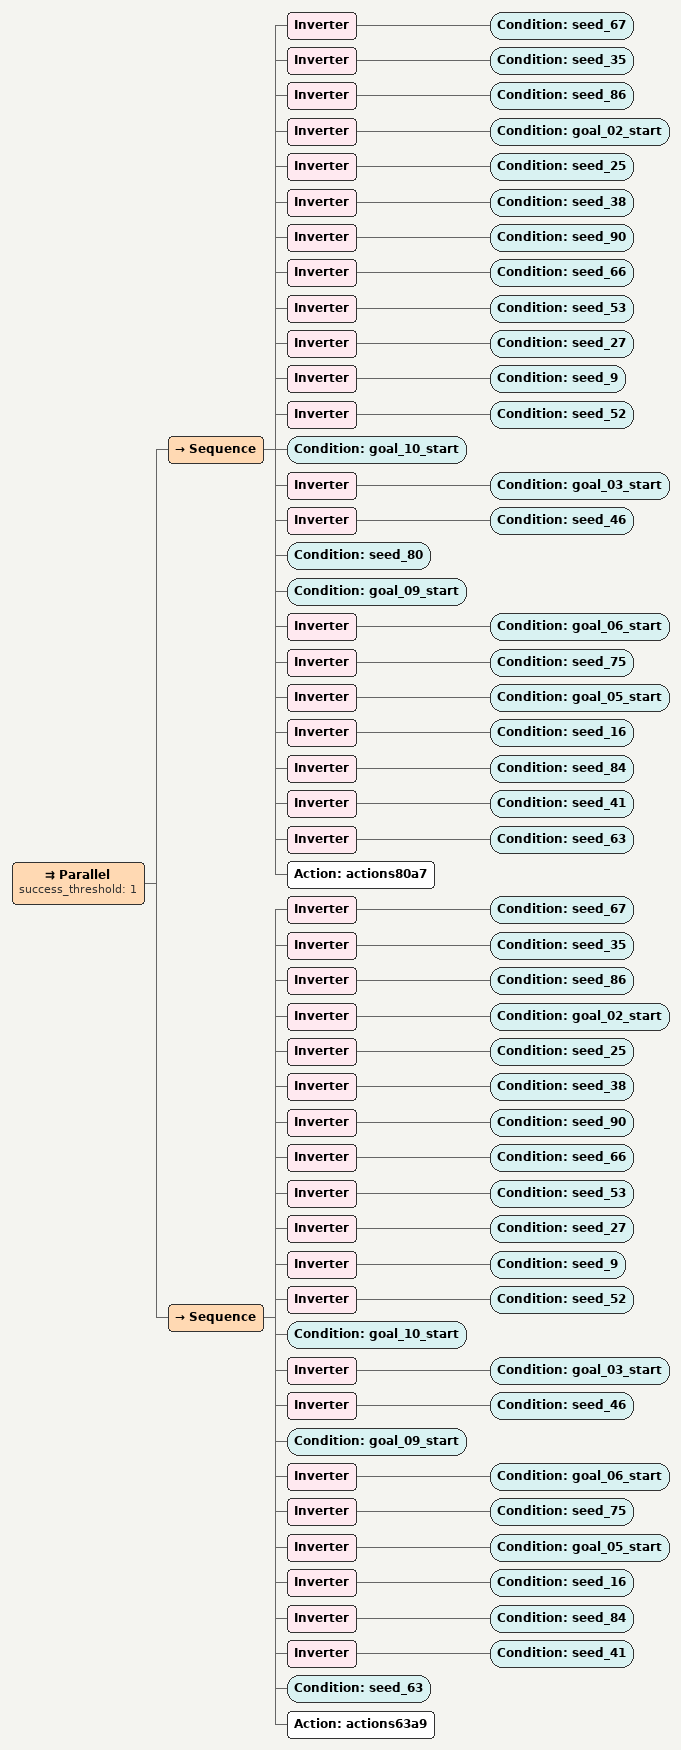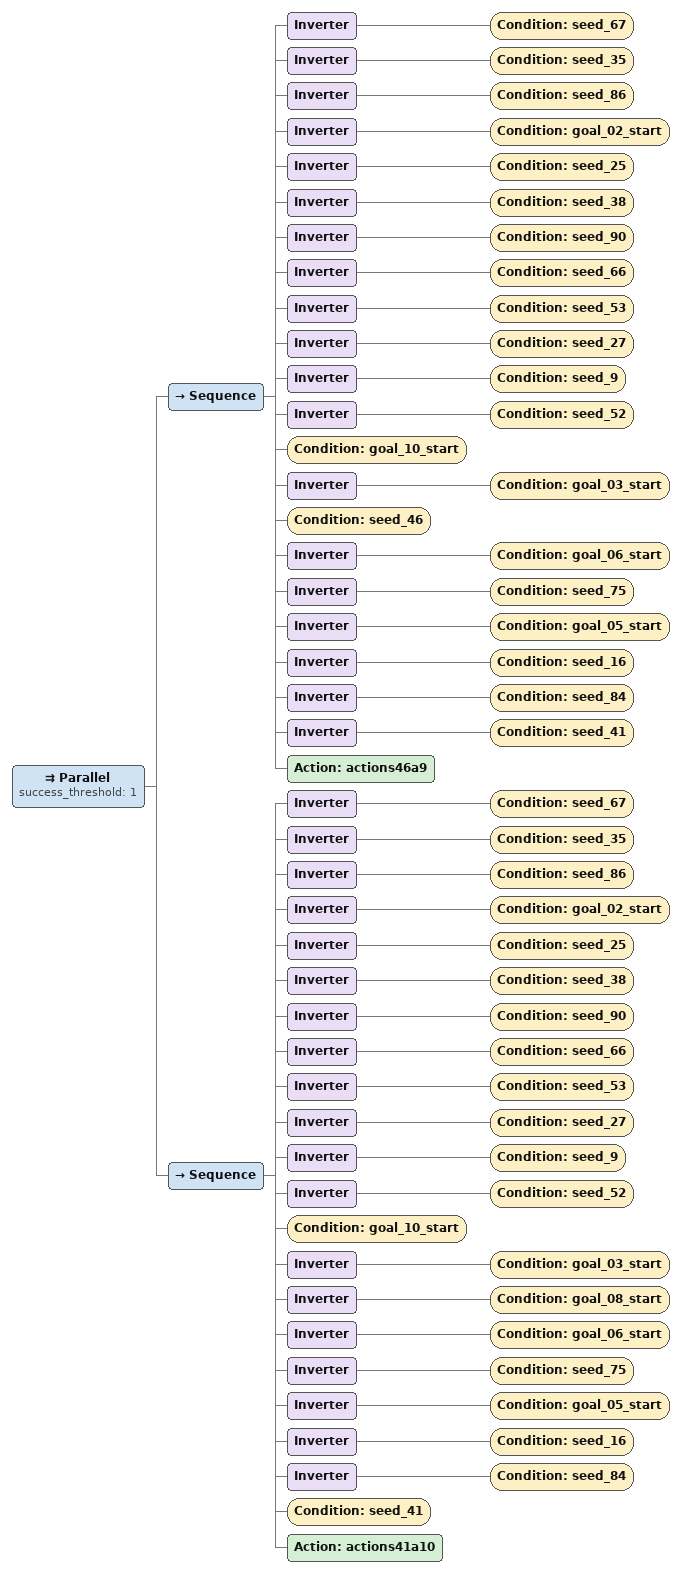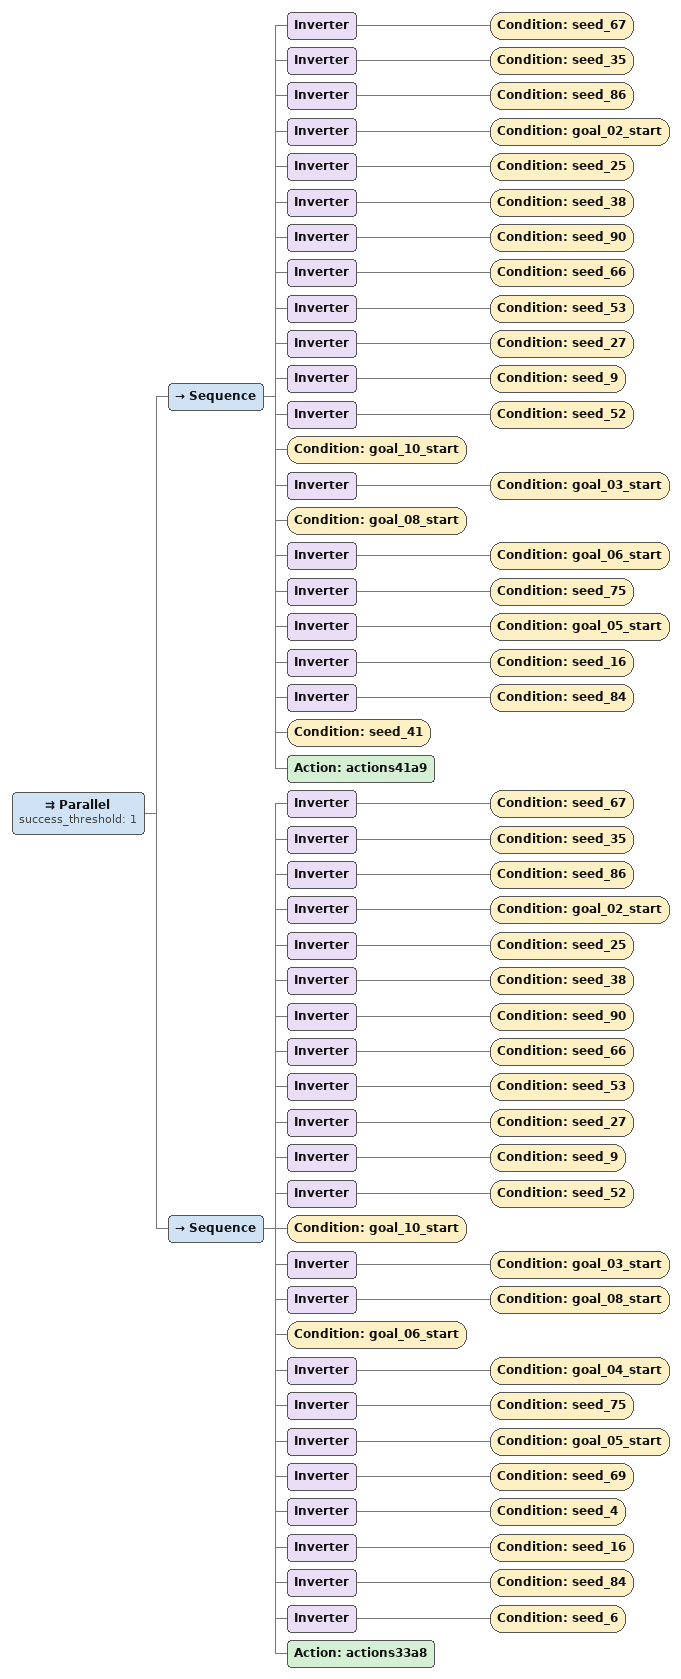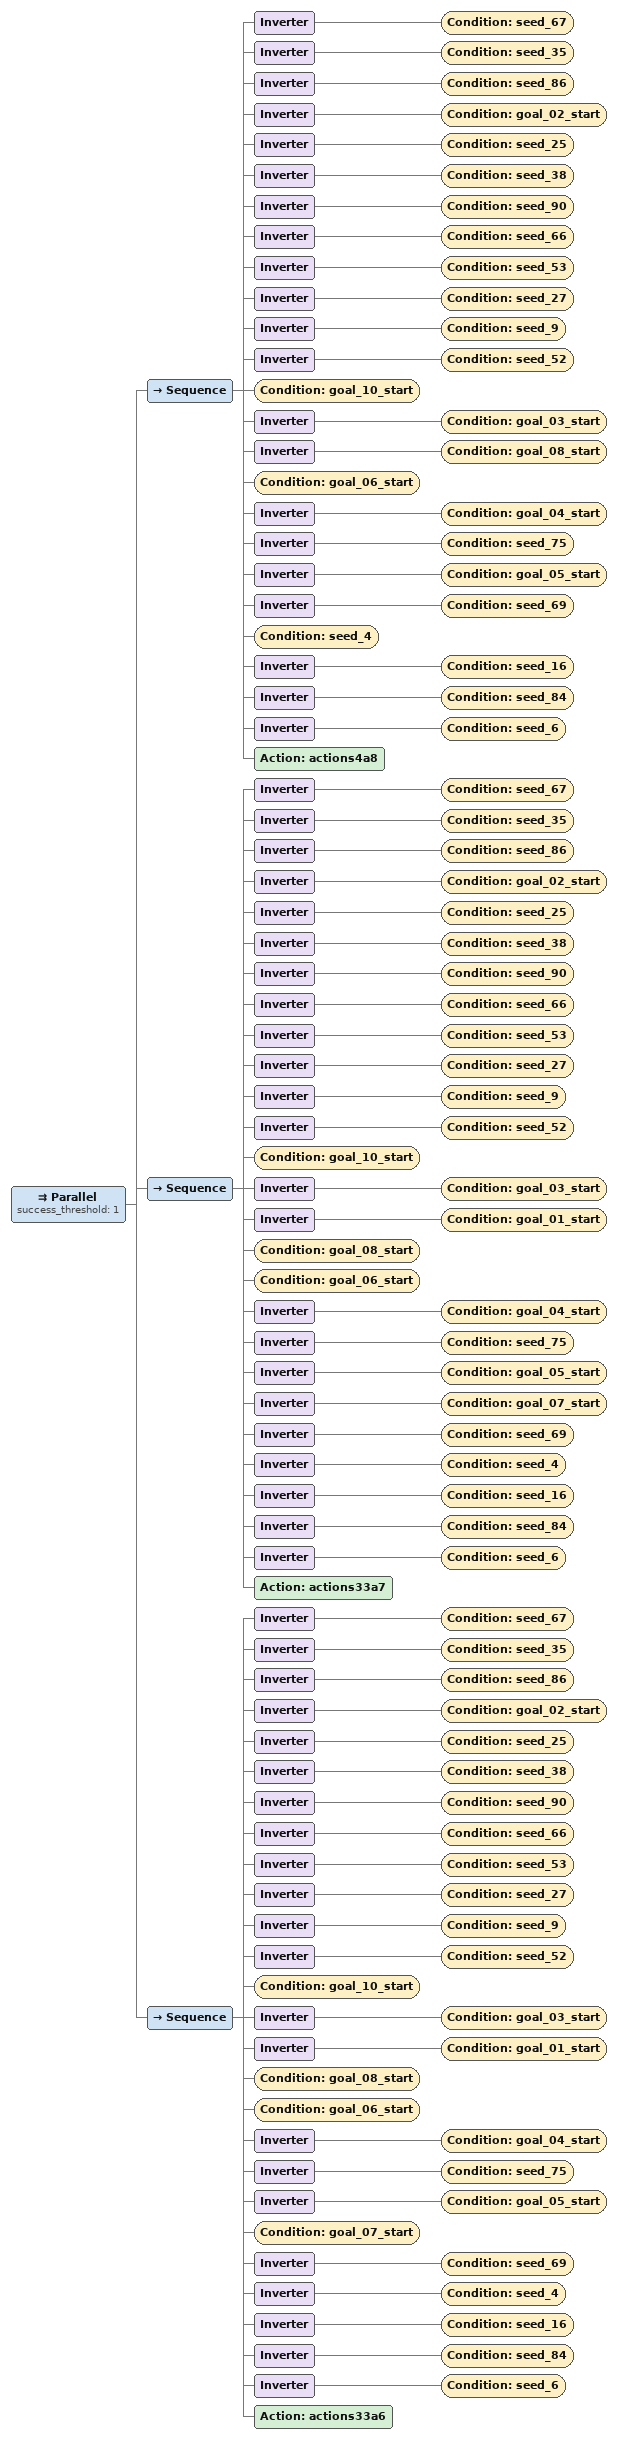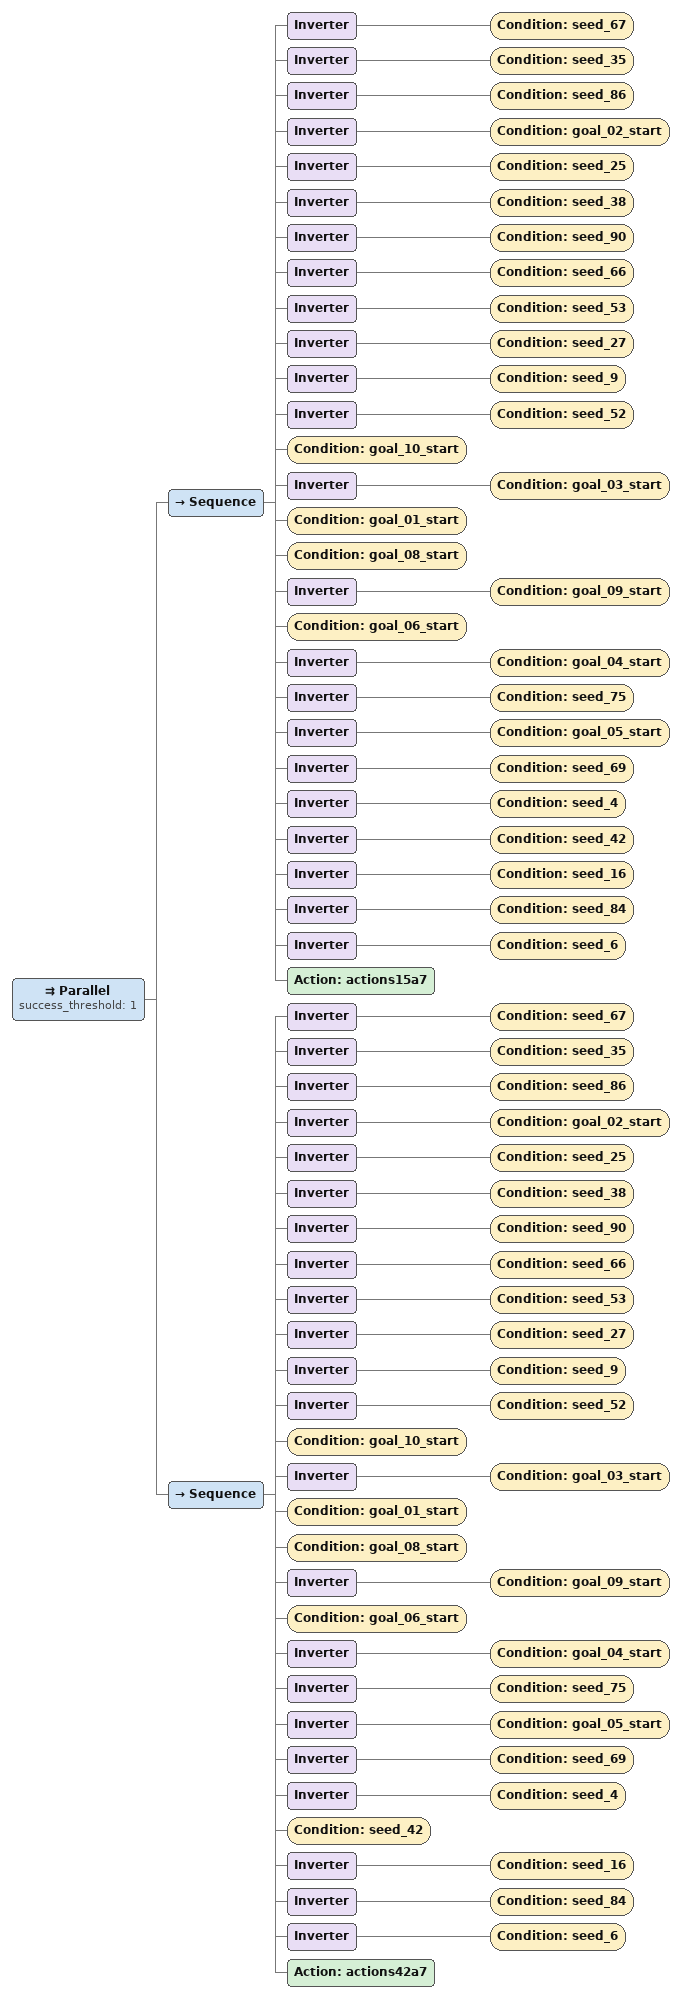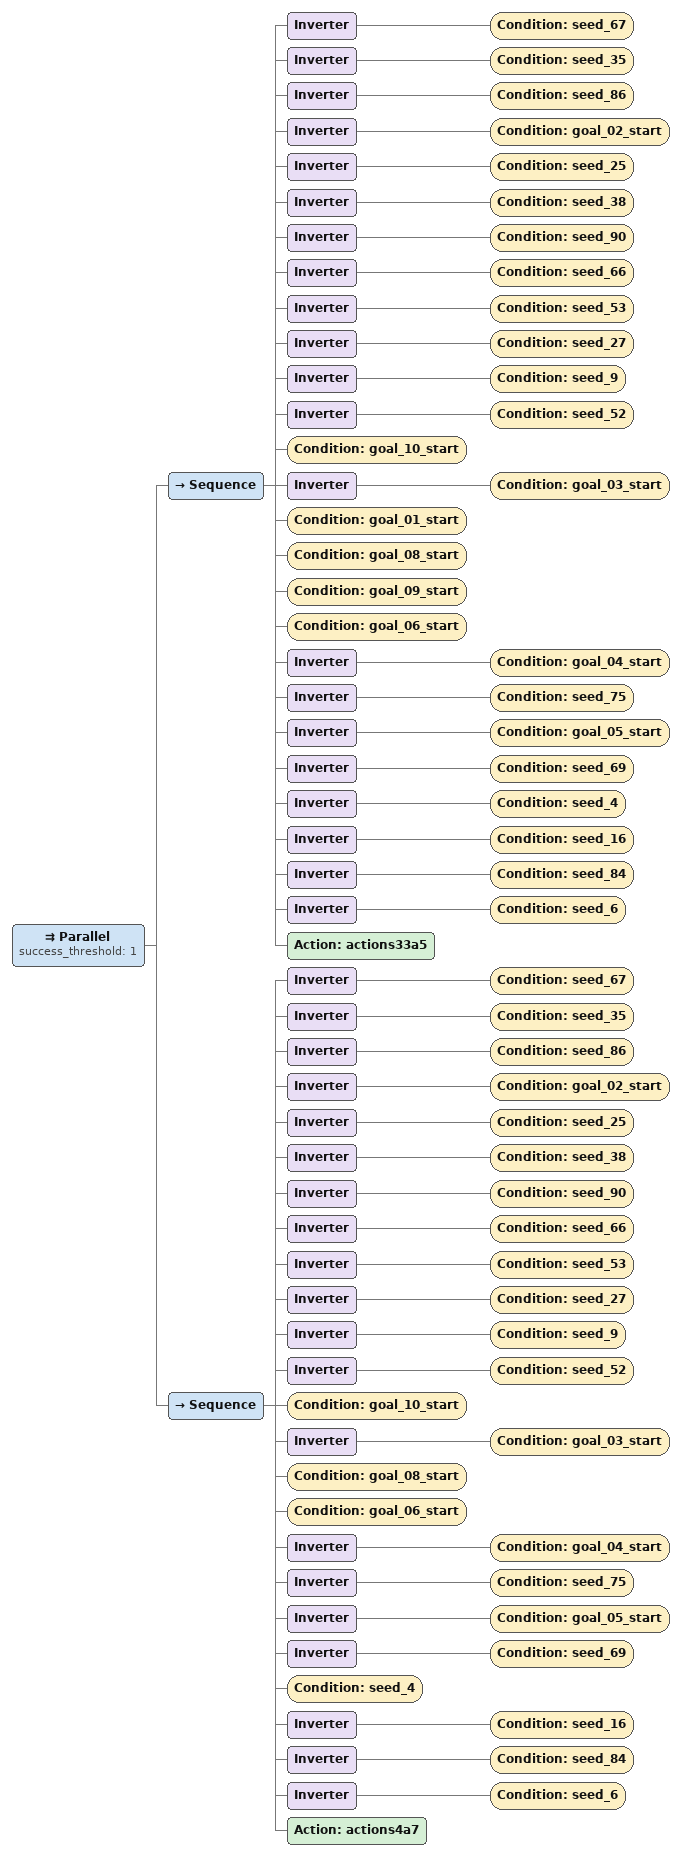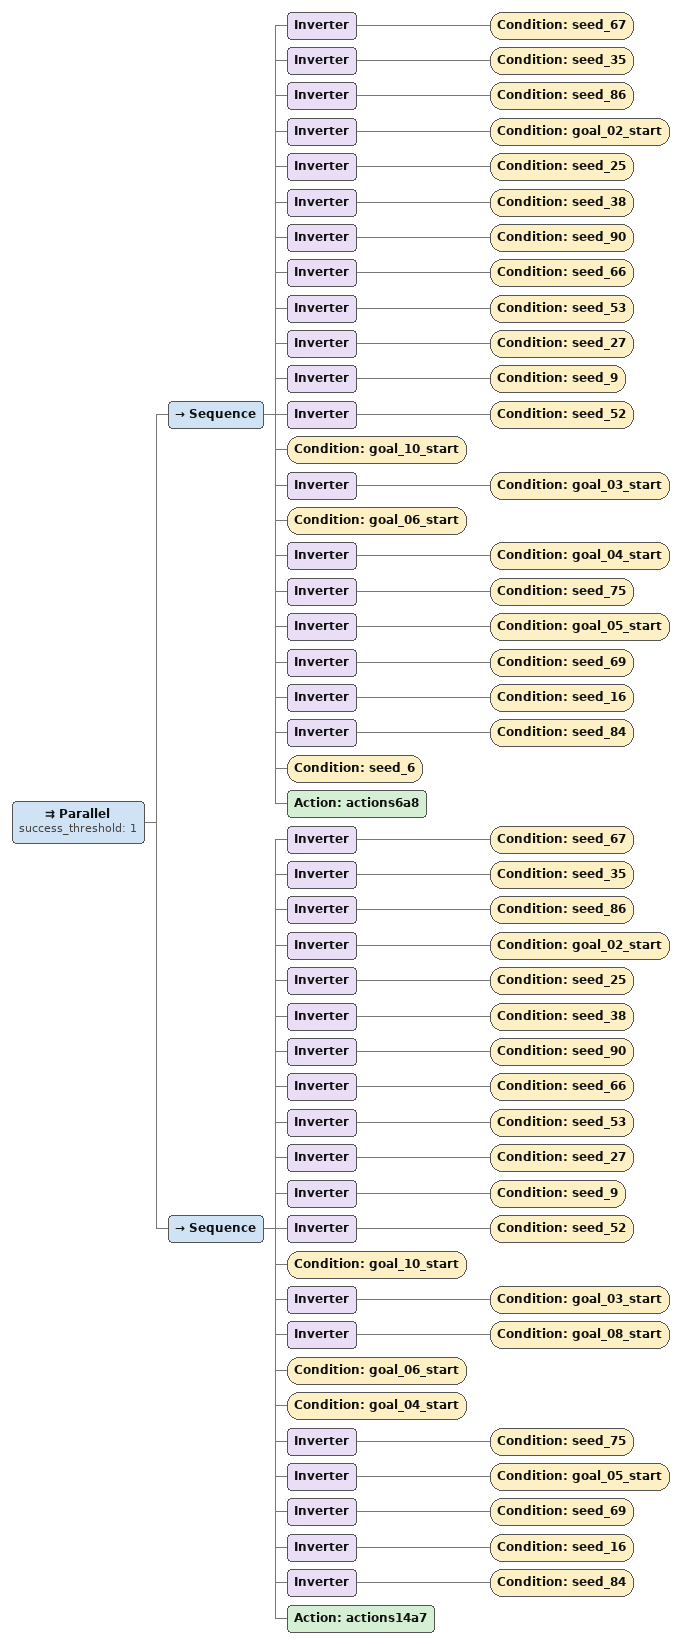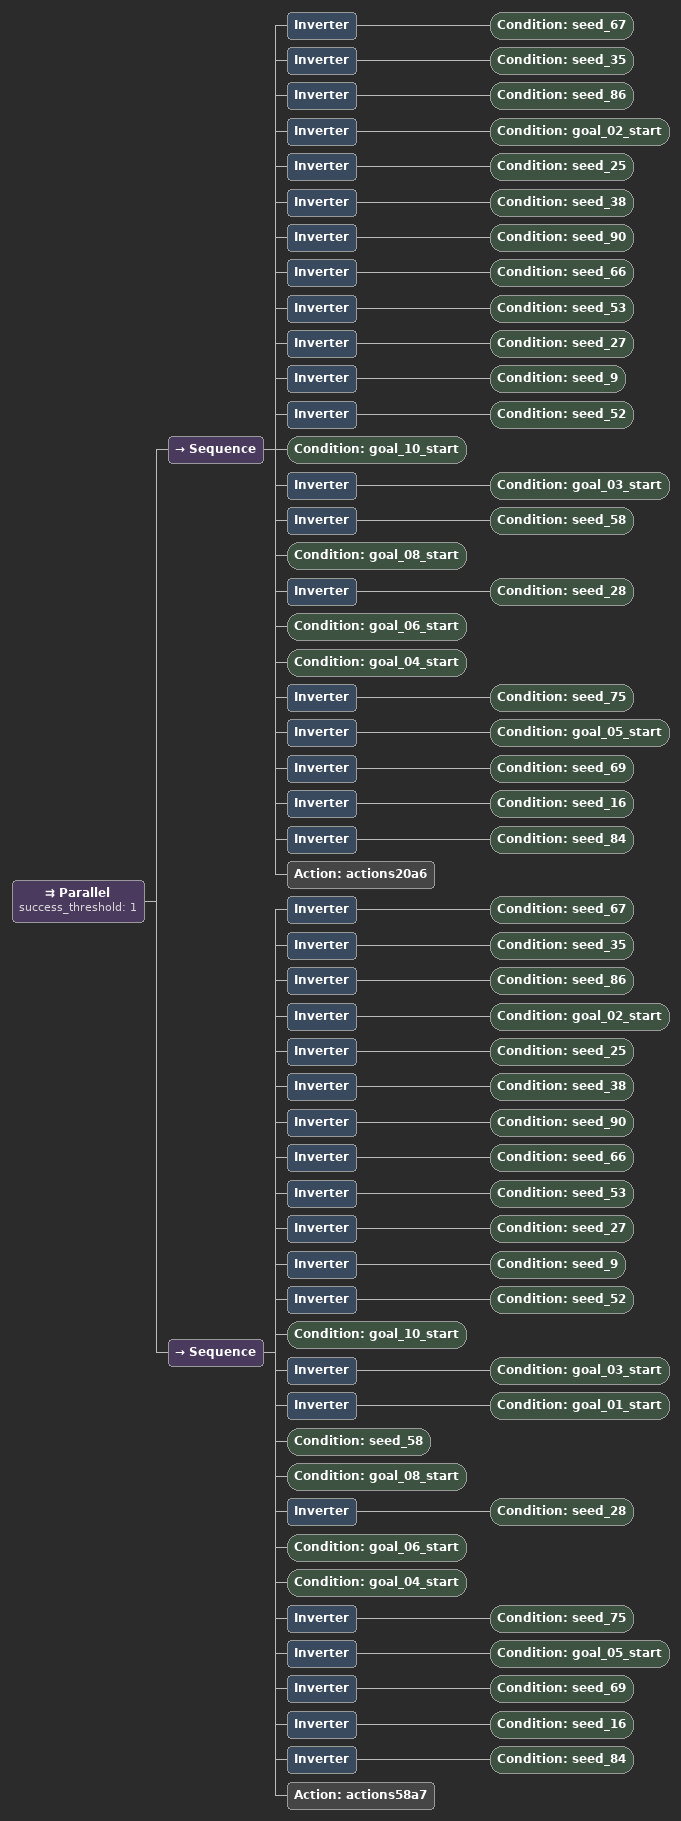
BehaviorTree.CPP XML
<Parallel success_threshold="1">
  <Sequence>
    <Inverter>
      <Condition ID="seed_67"/>
    </Inverter>
    <Inverter>
      <Condition ID="seed_35"/>
    </Inverter>
    <Inverter>
      <Condition ID="seed_86"/>
    </Inverter>
    <Inverter>
      <Condition ID="goal_02_start"/>
    </Inverter>
    <Inverter>
      <Condition ID="seed_25"/>
    </Inverter>
    <Inverter>
      <Condition ID="seed_38"/>
    </Inverter>
    <Inverter>
      <Condition ID="seed_90"/>
    </Inverter>
    <Inverter>
      <Condition ID="seed_66"/>
    </Inverter>
    <Inverter>
      <Condition ID="seed_53"/>
    </Inverter>
    <Inverter>
      <Condition ID="seed_27"/>
    </Inverter>
    <Inverter>
      <Condition ID="seed_9"/>
    </Inverter>
    <Inverter>
      <Condition ID="seed_52"/>
    </Inverter>
    <Condition ID="goal_10_start"/>
    <Inverter>
      <Condition ID="goal_03_start"/>
    </Inverter>
    <Inverter>
      <Condition ID="seed_46"/>
    </Inverter>
    <Condition ID="seed_80"/>
    <Condition ID="goal_09_start"/>
    <Inverter>
      <Condition ID="goal_06_start"/>
    </Inverter>
    <Inverter>
      <Condition ID="seed_75"/>
    </Inverter>
    <Inverter>
      <Condition ID="goal_05_start"/>
    </Inverter>
    <Inverter>
      <Condition ID="seed_16"/>
    </Inverter>
    <Inverter>
      <Condition ID="seed_84"/>
    </Inverter>
    <Inverter>
      <Condition ID="seed_41"/>
    </Inverter>
    <Inverter>
      <Condition ID="seed_63"/>
    </Inverter>
    <Action ID="actions80a7"/>
  </Sequence>
  <Sequence>
    <Inverter>
      <Condition ID="seed_67"/>
    </Inverter>
    <Inverter>
      <Condition ID="seed_35"/>
    </Inverter>
    <Inverter>
      <Condition ID="seed_86"/>
    </Inverter>
    <Inverter>
      <Condition ID="goal_02_start"/>
    </Inverter>
    <Inverter>
      <Condition ID="seed_25"/>
    </Inverter>
    <Inverter>
      <Condition ID="seed_38"/>
    </Inverter>
    <Inverter>
      <Condition ID="seed_90"/>
    </Inverter>
    <Inverter>
      <Condition ID="seed_66"/>
    </Inverter>
    <Inverter>
      <Condition ID="seed_53"/>
    </Inverter>
    <Inverter>
      <Condition ID="seed_27"/>
    </Inverter>
    <Inverter>
      <Condition ID="seed_9"/>
    </Inverter>
    <Inverter>
      <Condition ID="seed_52"/>
    </Inverter>
    <Condition ID="goal_10_start"/>
    <Inverter>
      <Condition ID="goal_03_start"/>
    </Inverter>
    <Inverter>
      <Condition ID="seed_46"/>
    </Inverter>
    <Condition ID="goal_09_start"/>
    <Inverter>
      <Condition ID="goal_06_start"/>
    </Inverter>
    <Inverter>
      <Condition ID="seed_75"/>
    </Inverter>
    <Inverter>
      <Condition ID="goal_05_start"/>
    </Inverter>
    <Inverter>
      <Condition ID="seed_16"/>
    </Inverter>
    <Inverter>
      <Condition ID="seed_84"/>
    </Inverter>
    <Inverter>
      <Condition ID="seed_41"/>
    </Inverter>
    <Condition ID="seed_63"/>
    <Action ID="actions63a9"/>
  </Sequence>
</Parallel>

<Parallel success_threshold="1">
  <Sequence>
    <Inverter>
      <Condition ID="seed_67"/>
    </Inverter>
    <Inverter>
      <Condition ID="seed_35"/>
    </Inverter>
    <Inverter>
      <Condition ID="seed_86"/>
    </Inverter>
    <Inverter>
      <Condition ID="goal_02_start"/>
    </Inverter>
    <Inverter>
      <Condition ID="seed_25"/>
    </Inverter>
    <Inverter>
      <Condition ID="seed_38"/>
    </Inverter>
    <Inverter>
      <Condition ID="seed_90"/>
    </Inverter>
    <Inverter>
      <Condition ID="seed_66"/>
    </Inverter>
    <Inverter>
      <Condition ID="seed_53"/>
    </Inverter>
    <Inverter>
      <Condition ID="seed_27"/>
    </Inverter>
    <Inverter>
      <Condition ID="seed_9"/>
    </Inverter>
    <Inverter>
      <Condition ID="seed_52"/>
    </Inverter>
    <Condition ID="goal_10_start"/>
    <Inverter>
      <Condition ID="goal_03_start"/>
    </Inverter>
    <Condition ID="seed_46"/>
    <Inverter>
      <Condition ID="goal_06_start"/>
    </Inverter>
    <Inverter>
      <Condition ID="seed_75"/>
    </Inverter>
    <Inverter>
      <Condition ID="goal_05_start"/>
    </Inverter>
    <Inverter>
      <Condition ID="seed_16"/>
    </Inverter>
    <Inverter>
      <Condition ID="seed_84"/>
    </Inverter>
    <Inverter>
      <Condition ID="seed_41"/>
    </Inverter>
    <Action ID="actions46a9"/>
  </Sequence>
  <Sequence>
    <Inverter>
      <Condition ID="seed_67"/>
    </Inverter>
    <Inverter>
      <Condition ID="seed_35"/>
    </Inverter>
    <Inverter>
      <Condition ID="seed_86"/>
    </Inverter>
    <Inverter>
      <Condition ID="goal_02_start"/>
    </Inverter>
    <Inverter>
      <Condition ID="seed_25"/>
    </Inverter>
    <Inverter>
      <Condition ID="seed_38"/>
    </Inverter>
    <Inverter>
      <Condition ID="seed_90"/>
    </Inverter>
    <Inverter>
      <Condition ID="seed_66"/>
    </Inverter>
    <Inverter>
      <Condition ID="seed_53"/>
    </Inverter>
    <Inverter>
      <Condition ID="seed_27"/>
    </Inverter>
    <Inverter>
      <Condition ID="seed_9"/>
    </Inverter>
    <Inverter>
      <Condition ID="seed_52"/>
    </Inverter>
    <Condition ID="goal_10_start"/>
    <Inverter>
      <Condition ID="goal_03_start"/>
    </Inverter>
    <Inverter>
      <Condition ID="goal_08_start"/>
    </Inverter>
    <Inverter>
      <Condition ID="goal_06_start"/>
    </Inverter>
    <Inverter>
      <Condition ID="seed_75"/>
    </Inverter>
    <Inverter>
      <Condition ID="goal_05_start"/>
    </Inverter>
    <Inverter>
      <Condition ID="seed_16"/>
    </Inverter>
    <Inverter>
      <Condition ID="seed_84"/>
    </Inverter>
    <Condition ID="seed_41"/>
    <Action ID="actions41a10"/>
  </Sequence>
</Parallel>

<Parallel success_threshold="1">
  <Sequence>
    <Inverter>
      <Condition ID="seed_67"/>
    </Inverter>
    <Inverter>
      <Condition ID="seed_35"/>
    </Inverter>
    <Inverter>
      <Condition ID="seed_86"/>
    </Inverter>
    <Inverter>
      <Condition ID="goal_02_start"/>
    </Inverter>
    <Inverter>
      <Condition ID="seed_25"/>
    </Inverter>
    <Inverter>
      <Condition ID="seed_38"/>
    </Inverter>
    <Inverter>
      <Condition ID="seed_90"/>
    </Inverter>
    <Inverter>
      <Condition ID="seed_66"/>
    </Inverter>
    <Inverter>
      <Condition ID="seed_53"/>
    </Inverter>
    <Inverter>
      <Condition ID="seed_27"/>
    </Inverter>
    <Inverter>
      <Condition ID="seed_9"/>
    </Inverter>
    <Inverter>
      <Condition ID="seed_52"/>
    </Inverter>
    <Condition ID="goal_10_start"/>
    <Inverter>
      <Condition ID="goal_03_start"/>
    </Inverter>
    <Condition ID="goal_08_start"/>
    <Inverter>
      <Condition ID="goal_06_start"/>
    </Inverter>
    <Inverter>
      <Condition ID="seed_75"/>
    </Inverter>
    <Inverter>
      <Condition ID="goal_05_start"/>
    </Inverter>
    <Inverter>
      <Condition ID="seed_16"/>
    </Inverter>
    <Inverter>
      <Condition ID="seed_84"/>
    </Inverter>
    <Condition ID="seed_41"/>
    <Action ID="actions41a9"/>
  </Sequence>
  <Sequence>
    <Inverter>
      <Condition ID="seed_67"/>
    </Inverter>
    <Inverter>
      <Condition ID="seed_35"/>
    </Inverter>
    <Inverter>
      <Condition ID="seed_86"/>
    </Inverter>
    <Inverter>
      <Condition ID="goal_02_start"/>
    </Inverter>
    <Inverter>
      <Condition ID="seed_25"/>
    </Inverter>
    <Inverter>
      <Condition ID="seed_38"/>
    </Inverter>
    <Inverter>
      <Condition ID="seed_90"/>
    </Inverter>
    <Inverter>
      <Condition ID="seed_66"/>
    </Inverter>
    <Inverter>
      <Condition ID="seed_53"/>
    </Inverter>
    <Inverter>
      <Condition ID="seed_27"/>
    </Inverter>
    <Inverter>
      <Condition ID="seed_9"/>
    </Inverter>
    <Inverter>
      <Condition ID="seed_52"/>
    </Inverter>
    <Condition ID="goal_10_start"/>
    <Inverter>
      <Condition ID="goal_03_start"/>
    </Inverter>
    <Inverter>
      <Condition ID="goal_08_start"/>
    </Inverter>
    <Condition ID="goal_06_start"/>
    <Inverter>
      <Condition ID="goal_04_start"/>
    </Inverter>
    <Inverter>
      <Condition ID="seed_75"/>
    </Inverter>
    <Inverter>
      <Condition ID="goal_05_start"/>
    </Inverter>
    <Inverter>
      <Condition ID="seed_69"/>
    </Inverter>
    <Inverter>
      <Condition ID="seed_4"/>
    </Inverter>
    <Inverter>
      <Condition ID="seed_16"/>
    </Inverter>
    <Inverter>
      <Condition ID="seed_84"/>
    </Inverter>
    <Inverter>
      <Condition ID="seed_6"/>
    </Inverter>
    <Action ID="actions33a8"/>
  </Sequence>
</Parallel>

<Parallel success_threshold="1">
  <Sequence>
    <Inverter>
      <Condition ID="seed_67"/>
    </Inverter>
    <Inverter>
      <Condition ID="seed_35"/>
    </Inverter>
    <Inverter>
      <Condition ID="seed_86"/>
    </Inverter>
    <Inverter>
      <Condition ID="goal_02_start"/>
    </Inverter>
    <Inverter>
      <Condition ID="seed_25"/>
    </Inverter>
    <Inverter>
      <Condition ID="seed_38"/>
    </Inverter>
    <Inverter>
      <Condition ID="seed_90"/>
    </Inverter>
    <Inverter>
      <Condition ID="seed_66"/>
    </Inverter>
    <Inverter>
      <Condition ID="seed_53"/>
    </Inverter>
    <Inverter>
      <Condition ID="seed_27"/>
    </Inverter>
    <Inverter>
      <Condition ID="seed_9"/>
    </Inverter>
    <Inverter>
      <Condition ID="seed_52"/>
    </Inverter>
    <Condition ID="goal_10_start"/>
    <Inverter>
      <Condition ID="goal_03_start"/>
    </Inverter>
    <Inverter>
      <Condition ID="goal_08_start"/>
    </Inverter>
    <Condition ID="goal_06_start"/>
    <Inverter>
      <Condition ID="goal_04_start"/>
    </Inverter>
    <Inverter>
      <Condition ID="seed_75"/>
    </Inverter>
    <Inverter>
      <Condition ID="goal_05_start"/>
    </Inverter>
    <Inverter>
      <Condition ID="seed_69"/>
    </Inverter>
    <Condition ID="seed_4"/>
    <Inverter>
      <Condition ID="seed_16"/>
    </Inverter>
    <Inverter>
      <Condition ID="seed_84"/>
    </Inverter>
    <Inverter>
      <Condition ID="seed_6"/>
    </Inverter>
    <Action ID="actions4a8"/>
  </Sequence>
  <Sequence>
    <Inverter>
      <Condition ID="seed_67"/>
    </Inverter>
    <Inverter>
      <Condition ID="seed_35"/>
    </Inverter>
    <Inverter>
      <Condition ID="seed_86"/>
    </Inverter>
    <Inverter>
      <Condition ID="goal_02_start"/>
    </Inverter>
    <Inverter>
      <Condition ID="seed_25"/>
    </Inverter>
    <Inverter>
      <Condition ID="seed_38"/>
    </Inverter>
    <Inverter>
      <Condition ID="seed_90"/>
    </Inverter>
    <Inverter>
      <Condition ID="seed_66"/>
    </Inverter>
    <Inverter>
      <Condition ID="seed_53"/>
    </Inverter>
    <Inverter>
      <Condition ID="seed_27"/>
    </Inverter>
    <Inverter>
      <Condition ID="seed_9"/>
    </Inverter>
    <Inverter>
      <Condition ID="seed_52"/>
    </Inverter>
    <Condition ID="goal_10_start"/>
    <Inverter>
      <Condition ID="goal_03_start"/>
    </Inverter>
    <Inverter>
      <Condition ID="goal_01_start"/>
    </Inverter>
    <Condition ID="goal_08_start"/>
    <Condition ID="goal_06_start"/>
    <Inverter>
      <Condition ID="goal_04_start"/>
    </Inverter>
    <Inverter>
      <Condition ID="seed_75"/>
    </Inverter>
    <Inverter>
      <Condition ID="goal_05_start"/>
    </Inverter>
    <Inverter>
      <Condition ID="goal_07_start"/>
    </Inverter>
    <Inverter>
      <Condition ID="seed_69"/>
    </Inverter>
    <Inverter>
      <Condition ID="seed_4"/>
    </Inverter>
    <Inverter>
      <Condition ID="seed_16"/>
    </Inverter>
    <Inverter>
      <Condition ID="seed_84"/>
    </Inverter>
    <Inverter>
      <Condition ID="seed_6"/>
    </Inverter>
    <Action ID="actions33a7"/>
  </Sequence>
  <Sequence>
    <Inverter>
      <Condition ID="seed_67"/>
    </Inverter>
    <Inverter>
      <Condition ID="seed_35"/>
    </Inverter>
    <Inverter>
      <Condition ID="seed_86"/>
    </Inverter>
    <Inverter>
      <Condition ID="goal_02_start"/>
    </Inverter>
    <Inverter>
      <Condition ID="seed_25"/>
    </Inverter>
    <Inverter>
      <Condition ID="seed_38"/>
    </Inverter>
    <Inverter>
      <Condition ID="seed_90"/>
    </Inverter>
    <Inverter>
      <Condition ID="seed_66"/>
    </Inverter>
    <Inverter>
      <Condition ID="seed_53"/>
    </Inverter>
    <Inverter>
      <Condition ID="seed_27"/>
    </Inverter>
    <Inverter>
      <Condition ID="seed_9"/>
    </Inverter>
    <Inverter>
      <Condition ID="seed_52"/>
    </Inverter>
    <Condition ID="goal_10_start"/>
    <Inverter>
      <Condition ID="goal_03_start"/>
    </Inverter>
    <Inverter>
      <Condition ID="goal_01_start"/>
    </Inverter>
    <Condition ID="goal_08_start"/>
    <Condition ID="goal_06_start"/>
    <Inverter>
      <Condition ID="goal_04_start"/>
    </Inverter>
    <Inverter>
      <Condition ID="seed_75"/>
    </Inverter>
    <Inverter>
      <Condition ID="goal_05_start"/>
    </Inverter>
    <Condition ID="goal_07_start"/>
    <Inverter>
      <Condition ID="seed_69"/>
    </Inverter>
    <Inverter>
      <Condition ID="seed_4"/>
    </Inverter>
    <Inverter>
      <Condition ID="seed_16"/>
    </Inverter>
    <Inverter>
      <Condition ID="seed_84"/>
    </Inverter>
    <Inverter>
      <Condition ID="seed_6"/>
    </Inverter>
    <Action ID="actions33a6"/>
  </Sequence>
</Parallel>

<Parallel success_threshold="1">
  <Sequence>
    <Inverter>
      <Condition ID="seed_67"/>
    </Inverter>
    <Inverter>
      <Condition ID="seed_35"/>
    </Inverter>
    <Inverter>
      <Condition ID="seed_86"/>
    </Inverter>
    <Inverter>
      <Condition ID="goal_02_start"/>
    </Inverter>
    <Inverter>
      <Condition ID="seed_25"/>
    </Inverter>
    <Inverter>
      <Condition ID="seed_38"/>
    </Inverter>
    <Inverter>
      <Condition ID="seed_90"/>
    </Inverter>
    <Inverter>
      <Condition ID="seed_66"/>
    </Inverter>
    <Inverter>
      <Condition ID="seed_53"/>
    </Inverter>
    <Inverter>
      <Condition ID="seed_27"/>
    </Inverter>
    <Inverter>
      <Condition ID="seed_9"/>
    </Inverter>
    <Inverter>
      <Condition ID="seed_52"/>
    </Inverter>
    <Condition ID="goal_10_start"/>
    <Inverter>
      <Condition ID="goal_03_start"/>
    </Inverter>
    <Condition ID="goal_01_start"/>
    <Condition ID="goal_08_start"/>
    <Inverter>
      <Condition ID="goal_09_start"/>
    </Inverter>
    <Condition ID="goal_06_start"/>
    <Inverter>
      <Condition ID="goal_04_start"/>
    </Inverter>
    <Inverter>
      <Condition ID="seed_75"/>
    </Inverter>
    <Inverter>
      <Condition ID="goal_05_start"/>
    </Inverter>
    <Inverter>
      <Condition ID="seed_69"/>
    </Inverter>
    <Inverter>
      <Condition ID="seed_4"/>
    </Inverter>
    <Inverter>
      <Condition ID="seed_42"/>
    </Inverter>
    <Inverter>
      <Condition ID="seed_16"/>
    </Inverter>
    <Inverter>
      <Condition ID="seed_84"/>
    </Inverter>
    <Inverter>
      <Condition ID="seed_6"/>
    </Inverter>
    <Action ID="actions15a7"/>
  </Sequence>
  <Sequence>
    <Inverter>
      <Condition ID="seed_67"/>
    </Inverter>
    <Inverter>
      <Condition ID="seed_35"/>
    </Inverter>
    <Inverter>
      <Condition ID="seed_86"/>
    </Inverter>
    <Inverter>
      <Condition ID="goal_02_start"/>
    </Inverter>
    <Inverter>
      <Condition ID="seed_25"/>
    </Inverter>
    <Inverter>
      <Condition ID="seed_38"/>
    </Inverter>
    <Inverter>
      <Condition ID="seed_90"/>
    </Inverter>
    <Inverter>
      <Condition ID="seed_66"/>
    </Inverter>
    <Inverter>
      <Condition ID="seed_53"/>
    </Inverter>
    <Inverter>
      <Condition ID="seed_27"/>
    </Inverter>
    <Inverter>
      <Condition ID="seed_9"/>
    </Inverter>
    <Inverter>
      <Condition ID="seed_52"/>
    </Inverter>
    <Condition ID="goal_10_start"/>
    <Inverter>
      <Condition ID="goal_03_start"/>
    </Inverter>
    <Condition ID="goal_01_start"/>
    <Condition ID="goal_08_start"/>
    <Inverter>
      <Condition ID="goal_09_start"/>
    </Inverter>
    <Condition ID="goal_06_start"/>
    <Inverter>
      <Condition ID="goal_04_start"/>
    </Inverter>
    <Inverter>
      <Condition ID="seed_75"/>
    </Inverter>
    <Inverter>
      <Condition ID="goal_05_start"/>
    </Inverter>
    <Inverter>
      <Condition ID="seed_69"/>
    </Inverter>
    <Inverter>
      <Condition ID="seed_4"/>
    </Inverter>
    <Condition ID="seed_42"/>
    <Inverter>
      <Condition ID="seed_16"/>
    </Inverter>
    <Inverter>
      <Condition ID="seed_84"/>
    </Inverter>
    <Inverter>
      <Condition ID="seed_6"/>
    </Inverter>
    <Action ID="actions42a7"/>
  </Sequence>
</Parallel>

<Parallel success_threshold="1">
  <Sequence>
    <Inverter>
      <Condition ID="seed_67"/>
    </Inverter>
    <Inverter>
      <Condition ID="seed_35"/>
    </Inverter>
    <Inverter>
      <Condition ID="seed_86"/>
    </Inverter>
    <Inverter>
      <Condition ID="goal_02_start"/>
    </Inverter>
    <Inverter>
      <Condition ID="seed_25"/>
    </Inverter>
    <Inverter>
      <Condition ID="seed_38"/>
    </Inverter>
    <Inverter>
      <Condition ID="seed_90"/>
    </Inverter>
    <Inverter>
      <Condition ID="seed_66"/>
    </Inverter>
    <Inverter>
      <Condition ID="seed_53"/>
    </Inverter>
    <Inverter>
      <Condition ID="seed_27"/>
    </Inverter>
    <Inverter>
      <Condition ID="seed_9"/>
    </Inverter>
    <Inverter>
      <Condition ID="seed_52"/>
    </Inverter>
    <Condition ID="goal_10_start"/>
    <Inverter>
      <Condition ID="goal_03_start"/>
    </Inverter>
    <Condition ID="goal_01_start"/>
    <Condition ID="goal_08_start"/>
    <Condition ID="goal_09_start"/>
    <Condition ID="goal_06_start"/>
    <Inverter>
      <Condition ID="goal_04_start"/>
    </Inverter>
    <Inverter>
      <Condition ID="seed_75"/>
    </Inverter>
    <Inverter>
      <Condition ID="goal_05_start"/>
    </Inverter>
    <Inverter>
      <Condition ID="seed_69"/>
    </Inverter>
    <Inverter>
      <Condition ID="seed_4"/>
    </Inverter>
    <Inverter>
      <Condition ID="seed_16"/>
    </Inverter>
    <Inverter>
      <Condition ID="seed_84"/>
    </Inverter>
    <Inverter>
      <Condition ID="seed_6"/>
    </Inverter>
    <Action ID="actions33a5"/>
  </Sequence>
  <Sequence>
    <Inverter>
      <Condition ID="seed_67"/>
    </Inverter>
    <Inverter>
      <Condition ID="seed_35"/>
    </Inverter>
    <Inverter>
      <Condition ID="seed_86"/>
    </Inverter>
    <Inverter>
      <Condition ID="goal_02_start"/>
    </Inverter>
    <Inverter>
      <Condition ID="seed_25"/>
    </Inverter>
    <Inverter>
      <Condition ID="seed_38"/>
    </Inverter>
    <Inverter>
      <Condition ID="seed_90"/>
    </Inverter>
    <Inverter>
      <Condition ID="seed_66"/>
    </Inverter>
    <Inverter>
      <Condition ID="seed_53"/>
    </Inverter>
    <Inverter>
      <Condition ID="seed_27"/>
    </Inverter>
    <Inverter>
      <Condition ID="seed_9"/>
    </Inverter>
    <Inverter>
      <Condition ID="seed_52"/>
    </Inverter>
    <Condition ID="goal_10_start"/>
    <Inverter>
      <Condition ID="goal_03_start"/>
    </Inverter>
    <Condition ID="goal_08_start"/>
    <Condition ID="goal_06_start"/>
    <Inverter>
      <Condition ID="goal_04_start"/>
    </Inverter>
    <Inverter>
      <Condition ID="seed_75"/>
    </Inverter>
    <Inverter>
      <Condition ID="goal_05_start"/>
    </Inverter>
    <Inverter>
      <Condition ID="seed_69"/>
    </Inverter>
    <Condition ID="seed_4"/>
    <Inverter>
      <Condition ID="seed_16"/>
    </Inverter>
    <Inverter>
      <Condition ID="seed_84"/>
    </Inverter>
    <Inverter>
      <Condition ID="seed_6"/>
    </Inverter>
    <Action ID="actions4a7"/>
  </Sequence>
</Parallel>

<Parallel success_threshold="1">
  <Sequence>
    <Inverter>
      <Condition ID="seed_67"/>
    </Inverter>
    <Inverter>
      <Condition ID="seed_35"/>
    </Inverter>
    <Inverter>
      <Condition ID="seed_86"/>
    </Inverter>
    <Inverter>
      <Condition ID="goal_02_start"/>
    </Inverter>
    <Inverter>
      <Condition ID="seed_25"/>
    </Inverter>
    <Inverter>
      <Condition ID="seed_38"/>
    </Inverter>
    <Inverter>
      <Condition ID="seed_90"/>
    </Inverter>
    <Inverter>
      <Condition ID="seed_66"/>
    </Inverter>
    <Inverter>
      <Condition ID="seed_53"/>
    </Inverter>
    <Inverter>
      <Condition ID="seed_27"/>
    </Inverter>
    <Inverter>
      <Condition ID="seed_9"/>
    </Inverter>
    <Inverter>
      <Condition ID="seed_52"/>
    </Inverter>
    <Condition ID="goal_10_start"/>
    <Inverter>
      <Condition ID="goal_03_start"/>
    </Inverter>
    <Condition ID="goal_06_start"/>
    <Inverter>
      <Condition ID="goal_04_start"/>
    </Inverter>
    <Inverter>
      <Condition ID="seed_75"/>
    </Inverter>
    <Inverter>
      <Condition ID="goal_05_start"/>
    </Inverter>
    <Inverter>
      <Condition ID="seed_69"/>
    </Inverter>
    <Inverter>
      <Condition ID="seed_16"/>
    </Inverter>
    <Inverter>
      <Condition ID="seed_84"/>
    </Inverter>
    <Condition ID="seed_6"/>
    <Action ID="actions6a8"/>
  </Sequence>
  <Sequence>
    <Inverter>
      <Condition ID="seed_67"/>
    </Inverter>
    <Inverter>
      <Condition ID="seed_35"/>
    </Inverter>
    <Inverter>
      <Condition ID="seed_86"/>
    </Inverter>
    <Inverter>
      <Condition ID="goal_02_start"/>
    </Inverter>
    <Inverter>
      <Condition ID="seed_25"/>
    </Inverter>
    <Inverter>
      <Condition ID="seed_38"/>
    </Inverter>
    <Inverter>
      <Condition ID="seed_90"/>
    </Inverter>
    <Inverter>
      <Condition ID="seed_66"/>
    </Inverter>
    <Inverter>
      <Condition ID="seed_53"/>
    </Inverter>
    <Inverter>
      <Condition ID="seed_27"/>
    </Inverter>
    <Inverter>
      <Condition ID="seed_9"/>
    </Inverter>
    <Inverter>
      <Condition ID="seed_52"/>
    </Inverter>
    <Condition ID="goal_10_start"/>
    <Inverter>
      <Condition ID="goal_03_start"/>
    </Inverter>
    <Inverter>
      <Condition ID="goal_08_start"/>
    </Inverter>
    <Condition ID="goal_06_start"/>
    <Condition ID="goal_04_start"/>
    <Inverter>
      <Condition ID="seed_75"/>
    </Inverter>
    <Inverter>
      <Condition ID="goal_05_start"/>
    </Inverter>
    <Inverter>
      <Condition ID="seed_69"/>
    </Inverter>
    <Inverter>
      <Condition ID="seed_16"/>
    </Inverter>
    <Inverter>
      <Condition ID="seed_84"/>
    </Inverter>
    <Action ID="actions14a7"/>
  </Sequence>
</Parallel>

<Parallel success_threshold="1">
  <Sequence>
    <Inverter>
      <Condition ID="seed_67"/>
    </Inverter>
    <Inverter>
      <Condition ID="seed_35"/>
    </Inverter>
    <Inverter>
      <Condition ID="seed_86"/>
    </Inverter>
    <Inverter>
      <Condition ID="goal_02_start"/>
    </Inverter>
    <Inverter>
      <Condition ID="seed_25"/>
    </Inverter>
    <Inverter>
      <Condition ID="seed_38"/>
    </Inverter>
    <Inverter>
      <Condition ID="seed_90"/>
    </Inverter>
    <Inverter>
      <Condition ID="seed_66"/>
    </Inverter>
    <Inverter>
      <Condition ID="seed_53"/>
    </Inverter>
    <Inverter>
      <Condition ID="seed_27"/>
    </Inverter>
    <Inverter>
      <Condition ID="seed_9"/>
    </Inverter>
    <Inverter>
      <Condition ID="seed_52"/>
    </Inverter>
    <Condition ID="goal_10_start"/>
    <Inverter>
      <Condition ID="goal_03_start"/>
    </Inverter>
    <Inverter>
      <Condition ID="seed_58"/>
    </Inverter>
    <Condition ID="goal_08_start"/>
    <Inverter>
      <Condition ID="seed_28"/>
    </Inverter>
    <Condition ID="goal_06_start"/>
    <Condition ID="goal_04_start"/>
    <Inverter>
      <Condition ID="seed_75"/>
    </Inverter>
    <Inverter>
      <Condition ID="goal_05_start"/>
    </Inverter>
    <Inverter>
      <Condition ID="seed_69"/>
    </Inverter>
    <Inverter>
      <Condition ID="seed_16"/>
    </Inverter>
    <Inverter>
      <Condition ID="seed_84"/>
    </Inverter>
    <Action ID="actions20a6"/>
  </Sequence>
  <Sequence>
    <Inverter>
      <Condition ID="seed_67"/>
    </Inverter>
    <Inverter>
      <Condition ID="seed_35"/>
    </Inverter>
    <Inverter>
      <Condition ID="seed_86"/>
    </Inverter>
    <Inverter>
      <Condition ID="goal_02_start"/>
    </Inverter>
    <Inverter>
      <Condition ID="seed_25"/>
    </Inverter>
    <Inverter>
      <Condition ID="seed_38"/>
    </Inverter>
    <Inverter>
      <Condition ID="seed_90"/>
    </Inverter>
    <Inverter>
      <Condition ID="seed_66"/>
    </Inverter>
    <Inverter>
      <Condition ID="seed_53"/>
    </Inverter>
    <Inverter>
      <Condition ID="seed_27"/>
    </Inverter>
    <Inverter>
      <Condition ID="seed_9"/>
    </Inverter>
    <Inverter>
      <Condition ID="seed_52"/>
    </Inverter>
    <Condition ID="goal_10_start"/>
    <Inverter>
      <Condition ID="goal_03_start"/>
    </Inverter>
    <Inverter>
      <Condition ID="goal_01_start"/>
    </Inverter>
    <Condition ID="seed_58"/>
    <Condition ID="goal_08_start"/>
    <Inverter>
      <Condition ID="seed_28"/>
    </Inverter>
    <Condition ID="goal_06_start"/>
    <Condition ID="goal_04_start"/>
    <Inverter>
      <Condition ID="seed_75"/>
    </Inverter>
    <Inverter>
      <Condition ID="goal_05_start"/>
    </Inverter>
    <Inverter>
      <Condition ID="seed_69"/>
    </Inverter>
    <Inverter>
      <Condition ID="seed_16"/>
    </Inverter>
    <Inverter>
      <Condition ID="seed_84"/>
    </Inverter>
    <Action ID="actions58a7"/>
  </Sequence>
</Parallel>
